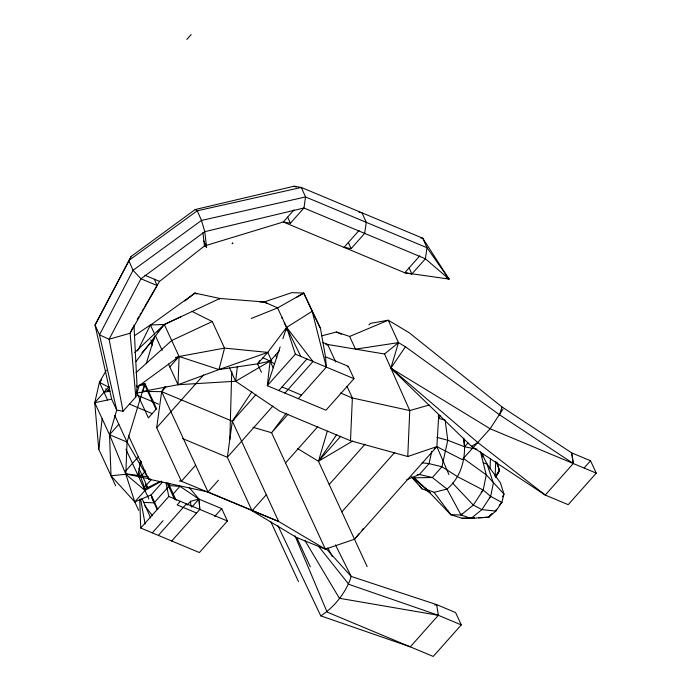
<?xml version="1.0" encoding="UTF-8"?>
<svg xmlns="http://www.w3.org/2000/svg" width="691" height="691" viewBox="0 0 691 691"><rect width="100%" height="100%" fill="white"/><g stroke="black" fill="none" stroke-linecap="round" stroke-linejoin="round"><path stroke-width="1.04" d="M98.778 444.952L98.744 449.21L115.639 485.764M229.844 439.243L231.761 371.3M490.066 468.878L490.411 458.522M138.692 510.407L134.78 501.934L125.84 474.294L127.032 442.067L144.549 384.498L139.228 385.518L136.922 393.075L148.392 417.9L156.572 408.701L145.101 383.876L139.781 384.896M145.101 383.876L142.804 391.434L178.028 384.723L179.09 356.504L164.303 324.494L150.413 324.969L134.451 335.731M495.102 476.902L495.732 461.346M502.962 409.089L490.135 428.757L462.253 459.636L436.867 446.619L407.759 456.518L350.484 440.737L352.375 397.973L346.986 386.304M407.759 456.518L409.772 410.575L384.55 354.017L325.703 344.144M411.551 477.058L426.623 489.435L434.103 492.312L447.025 489.073C461.64 476.799 466.65 456.587 463.739 438.198M438.759 414.781L436.867 446.619L448.951 474.596M138.675 471.703L145.101 488.822L144.98 490.463L134.78 501.934L111.018 475.771L109.532 434.725L116.71 410.091L99.487 334.867L95.038 325.098L131.186 256.413L195.173 209.537L294.211 186.207L301.311 187.451L422.762 238.222L449.003 279.069L404.753 272.764L283.301 221.984L204.476 245.961L159.535 281.384L144.842 306.441M482.638 456.915L482.923 453.797M102.138 418.72L98.744 449.21L94.745 402.715L99.426 382.313L106.319 370.281M279.354 350.708L270.103 361.117L267.313 385.708L325.945 410.221L353.991 378.677L348.281 366.308L325.504 356.789L320.451 328.329L303.764 293.114L291.913 292.63L264.152 301.958L259.928 302.036M350.484 440.737L279.82 411.197L235.657 381.242L237.359 366.489M131.186 256.413L95.038 325.098L111.648 399.148L116.71 410.091L123.058 411.257L135.816 396.919L137.112 387.15L133.959 325.003M286.178 330.566L286.61 327.404L277.601 307.901L264.152 301.958L219.937 298.469L194.931 293.105L149.861 325.591M434.544 448.675L436.867 446.619L354.492 539.248L325.383 549.155L278.672 521.498L181.396 481.23L156.684 427.738L161.659 391.659L165.201 386.321M138.027 475.425L140.67 460.802M143.331 502.409L154.102 502.858L169.407 485.643L169.813 483.562M411.352 477.11L414.393 477.809L426.623 489.435L450.808 514.7L461.044 514.985L473.3 505.069L483.199 490.074L486.265 474.838L480.47 451.81M447.673 510.614L450.808 514.7L462.089 518.241L471.081 518.388L481.886 509.604L490.645 496.388L493.4 483.026L486.896 463.816L481.342 452.588M431.797 451.266L429.068 463.635L419.394 474.51L406.809 479.692M496.319 509.319L495.879 511.072L488.718 517.17L478.803 517.801M452.45 482.966L473.3 505.069L481.886 509.604L495.879 511.072L501.847 502.409L503.989 494.074L500.37 482.802L486.896 463.816L483.277 462.97M168.466 364.027L178.028 384.723L218.961 369.573L224.54 348.109L212.267 321.54L192.115 311.477M327.266 431.244L318.465 461.277L367.137 566.611M321.842 335.817L336.405 332.008L349.629 336.448L388.256 320.227L398.491 342.624L390.856 368.156L471.512 446.343L545.251 495.076L568.209 504.672L596.255 473.128L590.546 460.75L571.638 452.847L501.951 406.913L409.046 332.639L388.256 320.227L370.393 323.371L368.899 324.891M499.567 414.799L405.418 346.761L390.856 368.156L477.861 442.56L545.251 495.076L573.297 463.523L499.567 414.799L501.951 406.913M146.311 363.483L154.706 335.947M280.175 346.839L267.313 385.708L295.359 354.163L286.61 327.404L284.182 322.809M282.887 338.659L286.61 327.404L312.168 311.296L303.764 293.114L277.601 307.901L251.248 318.482M132.672 327.75L130.089 333.235L135.816 396.919M137.578 350.968L150.413 324.969L154.603 334.021M502.487 496.777L503.989 494.074L486.265 474.838L463.937 458.764M154.352 279.216L157.107 285.521L130.089 333.235L109.109 339.238L99.487 334.867L133.035 270.311L201.478 220.438L305.552 196.961L427.003 247.732L449.003 279.069L445.971 278.076M495.81 477.058L499.507 470.562L497.131 462.625M137.224 319.432L138.856 316.651M139.945 314.794L141.033 312.937M142.121 311.08L143.754 308.298M495.62 476.989L499.507 470.562L496.449 462.175M109.627 388.273L107.891 390.985L105.775 388.817M495.983 475.926L499.507 470.562L498.418 468.774M251.826 391.823L232.331 421.208L227.356 457.287L252.068 510.77L296.802 537.615L325.383 549.155L271.589 432.739L252.992 427.28M178.537 357.117L175.505 357.688L179.09 356.504L218.961 369.573L257.553 363.863L259.799 360.59M336.664 434.674L318.465 461.277L297.579 448.563M495.654 476.116L499.507 470.562L498.081 472.16M286.316 413.158L271.589 432.739L288.061 414.229M261.466 372.345L257.553 363.863L267.754 352.393L286.61 327.404L312.971 361.531L284.925 393.075M136.015 361.497L163.75 325.107L134.728 352.514M412.976 478.647L421.976 488.839L426.036 490.213L426.623 489.435L425.103 488.071M417.26 474.544L419.394 474.51L432.359 477.516L447.025 489.073L461.044 514.985L471.081 518.388L488.718 517.17L490.627 514.752M414.393 477.809L432.359 477.516L441.92 466.762L447.768 440.271L445.134 420.18L438.716 418.34L440.668 415.887M354.492 539.248L359.242 533.495M361.954 530.204L363.311 528.563M109.282 389.344L107.891 390.985L109.308 389.387M186.812 39.447L191.165 34.55M107.606 400.029L99.426 382.313L101.568 379.903M161.539 481.135L144.98 490.463L125.84 474.294L109.532 434.725L94.745 402.715L109.023 386.649M157.703 331.905L164.303 324.494L219.937 298.469L219.384 299.091M141.914 352.721L151.13 342.356L152.461 345.232M151.683 341.734L154.534 338.538M194.378 293.727L194.931 293.105L196.857 293.995M294.064 209.874L283.301 221.984L290.393 223.228L303.936 208L305.552 196.961L301.311 187.451L197.289 210.781L128.759 260.55L133.035 270.311L140.981 278.784L157.107 285.521M142.882 385.12L144.298 383.522M118.817 424.283L109.532 434.725L127.032 442.067L148.617 479.122L208 491.949L278.672 521.498L232.331 421.208L161.659 391.659L148.755 391.495M169.805 366.938L179.09 356.504L224.54 348.109L267.754 352.393L271.667 360.875M165.935 386.856L161.659 391.659L208 491.949L218.416 480.245M156.684 427.738L203.69 374.876M125.589 471.089L138.304 456.803M139.634 463.048L141.042 461.467M140.083 463.367L141.482 461.804M359.07 230.449L344.023 247.369L351.123 248.613L364.667 233.385L366.282 222.347L362.032 212.837L358.992 212.301M141.508 475.581L145.68 470.891M281.747 318.214L282.153 317.756M144.384 487.345L151.467 479.39M162.402 482.232L151.139 494.894L134.78 501.934M255.834 394.768L232.331 421.208L234.119 420.016M195.639 465.207L181.396 481.23L179.375 480.953M169.407 485.643L179.962 486.309L198.948 499.109L221.716 508.628L227.434 520.997L199.388 552.55L140.748 528.036L168.803 496.483L166.056 483.164M173.009 494.134L179.962 486.309M152.288 532.856L163.076 520.729M180.342 501.312L177.155 504.896L196.589 513.024M278.844 390.536L306.899 358.992M272.936 406.023L227.356 457.287L182.562 438.56M327.068 345.146L327.655 344.481L322.68 342.399M158.36 535.395L186.415 503.851M187.114 505.147L190.526 501.312L198.948 499.109L199.777 509.44L171.722 540.984M191.778 507.177L198.948 499.109L189.334 487.63M324.951 357.402L325.504 356.789L326.333 367.111L298.279 398.655M419.8 255.843L404.753 272.764L411.845 274.007L425.397 258.771L427.003 247.732L422.762 238.222L420.733 237.868M214.702 516.514L221.716 508.628M347.728 366.93L348.281 366.308M285.538 462.918L317.748 426.701M252.068 510.77L266.311 494.756M351.823 398.595L352.375 397.973L409.772 410.575L429.266 404.986M340.654 436.323L318.465 461.277L352.617 441.057M329.21 484.529L364.995 444.278M341.846 511.893L394.855 452.285M461.044 514.985L462.426 513.43M481.126 492.407L483.199 490.074L490.645 496.388L501.847 502.409L499.222 505.363M489.254 497.961L490.645 496.388M488.718 517.17L492.001 513.482M326.048 548.568L351.209 576.441L436.669 604.634L438.327 615.31L410.281 646.854L320.762 615.862L277.981 525.739M584.232 467.85L590.546 460.75M434.682 605.074L436.669 604.634L455.576 612.537L461.286 624.906L433.24 656.45L327.111 612.079L294.988 535.81M468.04 442.888L464.559 446.783L447.768 440.271L436.945 437.36M136.015 372.63L171.696 340.499L212.267 321.54M500.457 503.635L501.847 502.409M384.55 354.017L398.491 342.624L405.418 346.761M184.756 301.026L194.931 293.105M179.09 356.504L137.112 387.15L136.265 385.319M471.512 446.343L477.861 442.56M320.762 615.862C334.461 607.139 346.398 592.032 351.209 576.441L335.429 544.836M178.028 384.723L235.657 381.242L270.103 361.117L274.56 363.924M296.318 297.45L303.764 293.114M145.101 488.822L160.424 481.385M164.303 324.494L180.731 316.91M218.961 369.573L267.754 352.393M257.553 363.863L270.103 361.117L273.195 367.811M94.745 402.715L111.648 399.148M104.021 392.272L110.24 391.08M136.922 393.075L147.58 391.046M398.491 342.624L355.502 349.154L349.629 336.448M111.018 475.771L125.84 474.294M462.089 518.241L474.622 517.913M125.572 473.948L150.69 479.113M422.089 462.789L429.068 463.635L441.92 466.762L457.883 476.85L483.199 490.074M125.555 473.75L148.487 476.825M461.286 624.906L438.327 615.31L339.385 598.276L304.791 540.302M476.876 449.185L464.559 446.783L463.609 439.528M438.327 615.31L348.817 584.318L318.706 546.486M294.211 186.207L296.206 187.036M144.86 275.251L159.535 281.384M596.255 473.128L490.135 428.757L390.856 368.156L392.505 369.547M295.359 354.163L353.991 378.677M340.43 392.98L352.375 397.973M282.04 386.951L301.466 395.071M137.388 395.295L158.515 404.131M129.433 404.088L152.21 413.607M168.803 496.483L227.434 520.997M336.405 332.008L341.285 334.254M262.934 357.739L270.103 361.117M99.426 382.313L109.342 387.487M264.152 301.958L266.856 303.427M195.173 209.537L197.289 210.781L201.478 220.438L204.769 231.666L206.592 247.205L204.476 245.961L202.912 232.677M426.036 490.213L430.467 492.994M426.623 489.435L429.154 491.284M394.146 370.937L396.608 373.028M447.664 277.385L449.003 279.069L425.397 258.771L303.936 208L204.769 231.666L140.981 278.784L109.109 339.238L123.058 411.257M144.816 505.726L152.504 515.797M419.437 485.445L421.976 488.839M434.103 492.312L450.808 514.7M327.793 547.859L332.311 556.428M286.61 327.404L300.827 356.452M320.451 328.329L312.168 311.296L326.333 367.111M327.655 344.481L335.748 361.989M275.467 354.932L276.806 357.826M229.377 367.655L235.657 381.242M296.802 537.615L310.285 566.793M270.863 521.826L298.443 581.52M155.466 335.895L162.186 350.449M150.837 339.903L152.573 343.652M144.549 384.498L156.028 409.322M168.146 482.923L176.179 500.31M166.989 482.888L174.503 499.152M128.414 435.399L148.617 479.122M114.784 415.55L127.032 442.067M138.874 468.351L148.211 488.554M157.773 509.241L151.139 494.894L154.102 502.858M145.481 484.192L147.252 488.027M151.588 497.399L157.185 509.517M125.935 449.245L148.893 498.937M409.107 267.866L411.845 274.007M348.376 242.481L351.123 248.613M287.655 217.086L290.393 223.228M142.07 498.643L150.647 517.991M203.888 240.969L206.592 247.205M140.619 499.092L145.093 524.072M438.362 416.258L438.716 418.34M571.638 452.847L573.297 463.523L571.993 454.687M190.526 501.312L190.906 506.071M199.172 500.889L199.777 509.44M139.729 499.239L140.748 528.036M232.625 243.059L232.072 243.681L232.902 243.655L232.625 243.059"/></g></svg>
